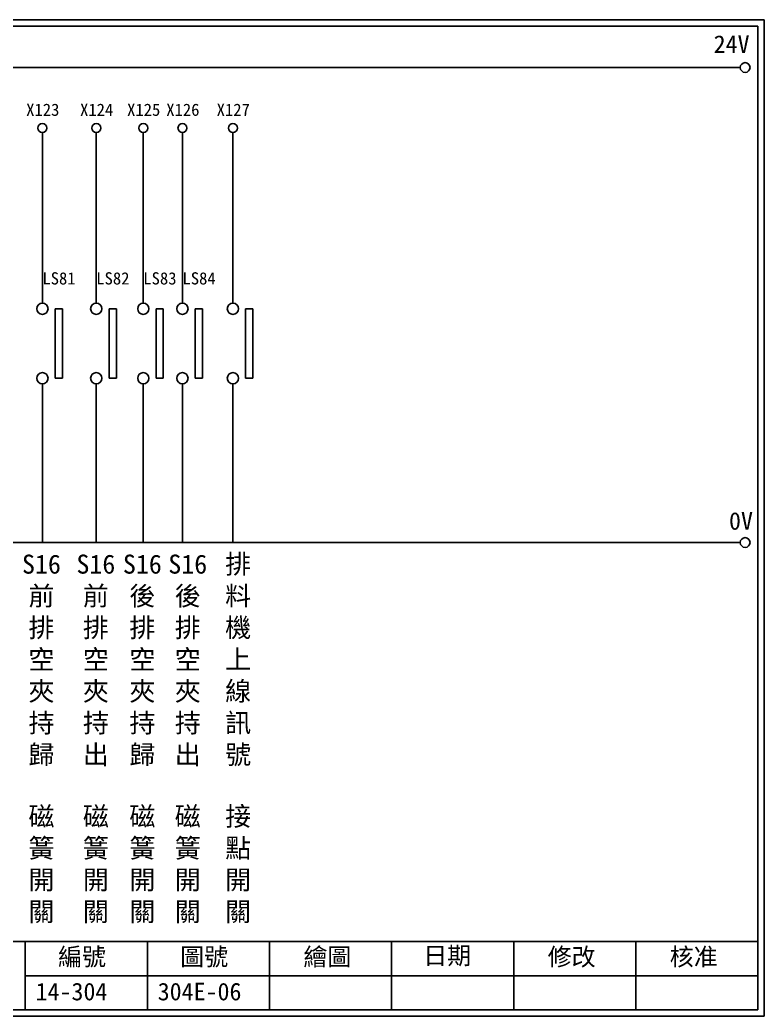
# Model space of a CAD drawing. Extents: x 325 to 612, y 3 to 207.
# Drawn here: x 460 to 612.3, y 3 to 207 of the extents above; entities that cross this region are included whole.
import ezdxf

# ---------------------------------------------------------------- set-up
doc = ezdxf.new("R2010")
doc.units = 0
doc.layers.get('0').update_dxf_attribs({"linetype": 'CONTINUOUS'})
doc.layers.add('圖框層', color=7, linetype='CONTINUOUS')
doc.layers.add('標尺寸層', color=3, linetype='CONTINUOUS')
doc.styles.add('CNS', font='romanc.shx', dxfattribs={"bigfont": 'chineset.shx'})
doc.styles.add('STSL', font='kaiu.ttf')

msp = doc.modelspace()

# ---------------------------------------------------------------- linework, layer by layer
for p, q in [((468.68, 147.83), (467.17, 147.83)), ((479.71, 147.83), (478.21, 147.83)), ((489.33, 147.83), (487.83, 147.83)), ((497.35, 147.83), (495.85, 147.83)), ((507.67, 147.83), (506.17, 147.83)), ((468.68, 133.6), (467.17, 133.6)), ((479.71, 133.6), (478.21, 133.6)), ((489.33, 133.6), (487.83, 133.6)), ((497.35, 133.6), (495.85, 133.6)), ((507.67, 133.6), (506.17, 133.6))]:
    msp.add_line(p, q)
for centre in [(608.44, 197.22), (608.44, 99.96)]:
    msp.add_circle(centre, 1)
at = {"layer": '圖框層', "color": 7}
for p, q in [((612.32, 206.97), (325.32, 206.97)), ((612.32, 3), (612.32, 206.97)), ((611.07, 205.72), (326.57, 205.72)), ((611.07, 4.25), (611.07, 205.72)), ((326.57, 18.25), (611.07, 18.25)), ((461.07, 4.25), (461.07, 18.25)), ((486.07, 4.25), (486.07, 18.25)), ((511.07, 4.25), (511.07, 18.25)), ((536.07, 4.25), (536.07, 18.25)), ((561.07, 4.25), (561.07, 18.25)), ((586.07, 4.25), (586.07, 18.25)), ((461.07, 11.25), (611.07, 11.25)), ((326.57, 4.25), (611.07, 4.25)), ((325.32, 3), (612.32, 3))]:
    msp.add_line(p, q, dxfattribs=at)
at = {"layer": '標尺寸層', "color": 7}
for p, q in [((329.84, 197.22), (607.44, 197.22)), ((464.57, 183.91), (464.57, 148.99)), ((475.6, 183.91), (475.6, 148.99)), ((485.23, 183.91), (485.23, 148.99)), ((493.25, 183.91), (493.25, 148.99)), ((503.57, 183.91), (503.57, 148.99)), ((467.17, 133.6), (467.17, 147.83)), ((468.68, 133.6), (468.68, 147.83)), ((478.21, 133.6), (478.21, 147.83)), ((479.71, 133.6), (479.71, 147.83)), ((487.83, 133.6), (487.83, 147.83)), ((489.33, 133.6), (489.33, 147.83)), ((495.85, 133.6), (495.85, 147.83)), ((497.35, 133.6), (497.35, 147.83)), ((506.17, 133.6), (506.17, 147.83)), ((507.67, 133.6), (507.67, 147.83)), ((464.57, 132.46), (464.57, 99.96)), ((464.57, 132.45), (464.57, 99.96)), ((475.6, 132.46), (475.6, 99.96)), ((475.6, 132.45), (475.6, 99.96)), ((485.23, 132.46), (485.23, 99.96)), ((485.23, 132.45), (485.23, 99.96)), ((493.25, 132.46), (493.25, 99.96)), ((493.25, 132.45), (493.25, 99.96)), ((503.57, 132.46), (503.57, 99.96)), ((503.57, 132.45), (503.57, 99.96)), ((330.05, 99.96), (607.44, 99.96))]:
    msp.add_line(p, q, dxfattribs=at)
for centre, radius in [((464.57, 184.83), 0.92), ((475.6, 184.83), 0.92), ((485.23, 184.83), 0.92), ((493.25, 184.83), 0.92), ((503.57, 184.83), 0.92), ((464.57, 147.83), 1.15), ((475.6, 147.83), 1.15), ((485.23, 147.83), 1.15), ((493.25, 147.83), 1.15), ((503.57, 147.83), 1.15), ((464.57, 133.6), 1.15), ((475.6, 133.6), 1.15), ((485.23, 133.6), 1.15), ((493.25, 133.6), 1.15), ((503.57, 133.6), 1.15)]:
    msp.add_circle(centre, radius, dxfattribs=at)

# ---------------------------------------------------------------- texts
at = {"layer": '圖框層', "color": 4, "style": 'STSL'}
for s, height, p in [('24V', 3.6, (602, 200.22)), ('X123', 2.5, (461.25, 187.33)), ('X124', 2.5, (472.28, 187.33)), ('X125', 2.5, (481.91, 187.33)), ('X126', 2.5, (489.93, 187.33)), ('X127', 2.5, (500.25, 187.33)), ('LS81', 2.5, (464.57, 152.8)), ('LS82', 2.5, (475.6, 152.8)), ('LS83', 2.5, (485.23, 152.8)), ('LS84', 2.5, (493.25, 152.8)), ('0V', 3.6, (605.14, 102.58)), ('編號', 3.6, (467.78, 13.34)), ('圖號', 3.6, (492.78, 13.34)), ('繪圖', 3.6, (518.01, 13.34)), ('日期', 3.6, (542.54, 13.59)), ('修改', 3.6, (568.01, 13.34)), ('核准', 3.6, (593.01, 13.34)), ('14-304', 3.6, (463.18, 6.22)), ('304E-06', 3.6, (488.18, 6.22))]:
    msp.add_text(s, height=height, dxfattribs=at).set_placement(p)
at = {"layer": '標尺寸層', "color": 7, "char_height": 3.9, "width": 4.9608, "attachment_point": 5, "style": 'CNS'}
for s, insert in [('{\\fDFKai-SB|b0|i0|c136|p65;排料機上線訊號}', (504.65, 75.83)), ('{\\fDFKai-SB|b0|i0|c136|p65;S16前排空夾持歸}', (464.38, 75.83)), ('{\\fDFKai-SB|b0|i0|c136|p65;S16前排空夾持出}', (475.52, 75.83)), ('{\\fDFKai-SB|b0|i0|c136|p65;S16後排空夾持歸}', (485.04, 75.83)), ('{\\fDFKai-SB|b0|i0|c136|p65;S16後排空夾持出}', (494.33, 75.83)), ('{\\fDFKai-SB|b0|i0|c136|p65;磁簧開關}', (464.38, 33.93)), ('{\\fDFKai-SB|b0|i0|c136|p65;磁簧開關}', (475.52, 33.93)), ('{\\fDFKai-SB|b0|i0|c136|p65;磁簧開關}', (485.04, 33.93)), ('{\\fDFKai-SB|b0|i0|c136|p65;磁簧開關}', (494.33, 33.93)), ('{\\fDFKai-SB|b0|i0|c136|p65;接點開關}', (504.65, 33.93))]:
    msp.add_mtext(s, dxfattribs=dict(at, insert=insert))

doc.saveas('drawing.dxf')
